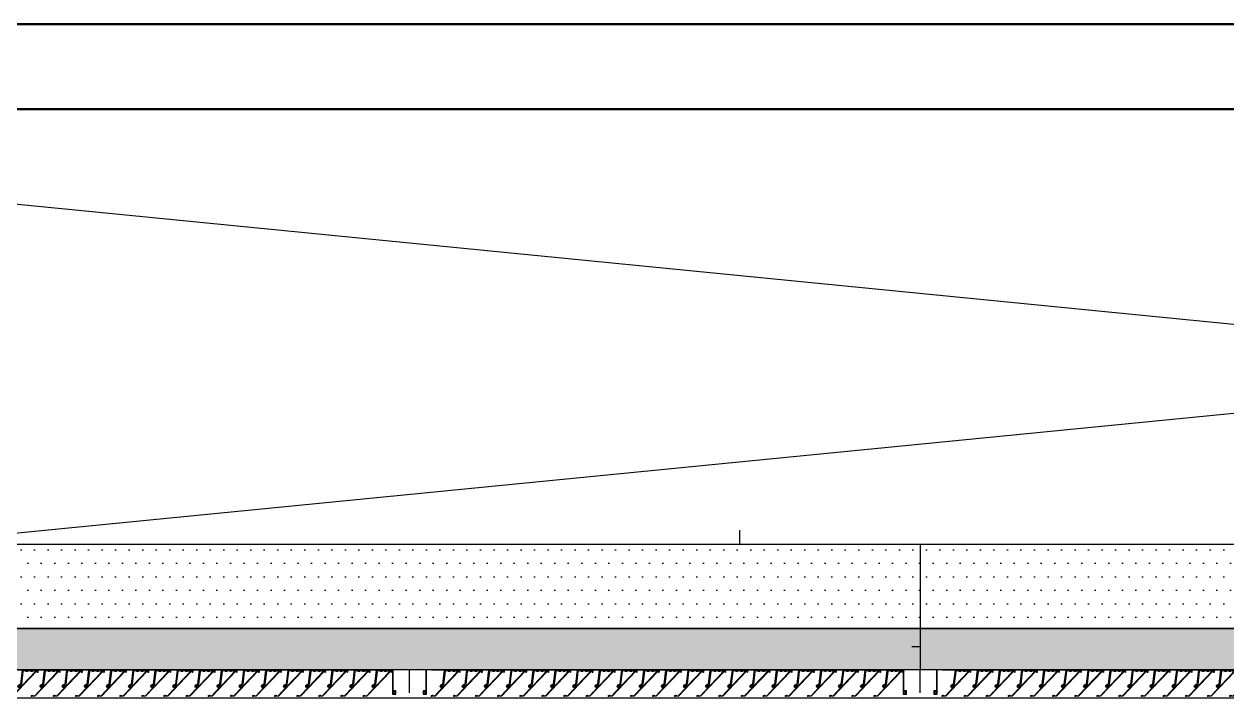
# Model space of a CAD drawing. Header units: millimetres. Extents: x -1379 to 1385823, y -4884429 to 548763.
# Drawn here: x 456137 to 459670, y -2341204 to -2339224 of the extents above; entities that cross this region are included whole.
import ezdxf

# ---------------------------------------------------------------- set-up
doc = ezdxf.new("R2010")
doc.units = ezdxf.units.MM
doc.set_wipeout_variables(frame=1)
for name, pattern in [('CENTER', [50.8, 31.75, -6.35, 6.35, -6.35]), ('HIDDEN', [0.375, 0.25, -0.125]), ('XKITLINE00', [0]), ('XKITLINE02', [4, 2, -2])]:
    doc.linetypes.add(name, pattern=pattern)
for name, color, linetype in [('000 - CONCRETE_WALL_HATCH_', 7, 'Continuous'), ('000 - EXISTING_STEEL-STRUCTURE_CUT_COLOR_4', 7, 'Continuous'), ('000 - EXISTING_STEEL-STRUCTURE_HATCH_', 7, 'Continuous'), ('000 - EXISTING_STEEL-STRUCTURE_HIDDEN_', 7, 'HIDDEN'), ('000 - EXISTING_STEEL-STRUCTURE_MAIN_COLOR_1', 7, 'Continuous'), ('000 - EXISTING_STEEL-STRUCTURE_MAIN_COLOR_2', 7, 'Continuous'), ('000 - EXISTING_STEEL-STRUCTURE_MAIN_COLOR_3', 7, 'Continuous'), ('000 - EXISTING_STEEL-STRUCTURE_WIPEOUT_', 7, 'Continuous'), ('010 - ASPG_ACCESSORIES_MAIN_COLOR_1', 7, 'Continuous'), ('010 - ASPG_EXTR_DEF_SUB', 7, 'Continuous'), ('010 - ASPG_EXTR_MAIN_COLOR_2', 7, 'Continuous'), ('010 - ASPG_FASTERN_DEF_SUB', 7, 'Continuous'), ('010 - ASPG_FLASHING_MAIN_COLOR_2', 7, 'Continuous'), ('010 - ASPG_FLASHING_MAIN_COLOR_4', 7, 'Continuous'), ('010 - ASPG_FLASHING_WIPEOUT_', 7, 'Continuous'), ('010 - ASPG_FLASING_WIPEOUT_', 7, 'Continuous'), ('010 - ASPG_FRAMING_CUT_COLOR_4', 7, 'Continuous'), ('010 - ASPG_FRAMING_DEF_SUB', 7, 'Continuous'), ('010 - ASPG_FRAMING_HATCH_', 7, 'Continuous'), ('010 - ASPG_FRAMING_MAIN_COLOR_2', 7, 'Continuous'), ('010 - ASPG_FRAMING_SUB_COLOR_2', 7, 'Continuous'), ('010 - ASPG_FRAMING_WIPEOUT_', 7, 'Continuous'), ('BOLT & SCREW', 7, 'Continuous'), ('Center Line', 7, 'CENTER')]:
    doc.layers.add(name, color=color, linetype=linetype)
doc.layers.add('000 - EXISTING_STEEL-STRUCTURE_DEF_SUB', color=7, linetype='Continuous', plot=False)
for name, color, linetype, lineweight in [('12-GRID', 7, 'CENTER', 13), ('_ _ A-DETL-OPENING', 7, 'Continuous', 25), ('A-COLS-E', 7, 'Continuous', 35), ('A-DETL-THIN', 7, 'Continuous', 25), ('A-FLOR-E', 7, 'Continuous', 35), ('SCREW', 7, 'Continuous', 5), ('WALL-E', 7, 'Continuous', 50)]:
    doc.layers.add(name, color=color, linetype=linetype, lineweight=lineweight)
pattern_1 = [(270, (1257419.24324, -520041.6224), (0.65495992507, -1.1344238721), [0.7562825814, -1.5125651628]), (30, (1257419.24324, -520041.6224), (0.65495992936, 1.1344238696), [0.7562825814, -1.5125651628]), (330, (1257419.24324, -520041.6224), (1.30991985442, -2.48e-09), [-1.5125651628, 0.7562825814])]
pattern_2 = [(315, (1257419.4929, -520021.6224), (1.3369313545, 1.3369313545), []), (45, (1257419.4929, -520021.6224), (-1.3369313545, 1.3369313545), [])]
pattern_3 = [(270, (1257419.4425, -520043.9224), (0.65495992507, -1.1344238721), [0.7562825814, -1.5125651628]), (30, (1257419.4425, -520043.9224), (0.65495992936, 1.1344238696), [0.7562825814, -1.5125651628]), (330, (1257419.4425, -520043.9224), (1.30991985442, -2.48e-09), [-1.5125651628, 0.7562825814])]
pattern_4 = [(315, (1257419.1929, -520023.9224), (1.3369313545, 1.3369313545), []), (45, (1257419.1929, -520023.9224), (-1.3369313545, 1.3369313545), [])]

# ---------------------------------------------------------------- blocks, each defined once
blk = doc.blocks.new('*U3530')
at = {"layer": '12-GRID', "color": 7, "linetype": 'CENTER'}
for p, q in [((0, -6.2), (0, 2.2)), ((-4.2, -2), (4.2, -2))]:
    blk.add_line(p, q, dxfattribs=at)
at = {"layer": 'BOLT & SCREW', "color": 7}
for p, q in [((-0.6, -1.8), (-1.8, -1.6)), ((-0.6, -2.2), (-1.8, -2.4)), ((-0.5, -1.8), (-0.9, -1.6)), ((-0.5, -2.2), (-0.9, -2.4)), ((-0.2, -1.4), (-0.4, -0.2)), ((-0.2, -1.5), (-0.4, -1.1)), ((-0.2, -2.5), (-0.4, -2.9)), ((-0.2, -2.6), (-0.4, -3.8)), ((0.2, -1.4), (0.4, -0.2)), ((0.2, -1.5), (0.4, -1.1)), ((0.4, -2.9), (0.2, -2.5)), ((0.2, -2.6), (0.4, -3.8)), ((0.5, -1.8), (0.9, -1.6)), ((0.5, -2.2), (0.9, -2.4)), ((0.6, -1.8), (1.8, -1.6)), ((0.6, -2.2), (1.8, -2.4))]:
    blk.add_line(p, q, dxfattribs=at)
for points in [[(-1.8, -1.6), (-0.9, -1.6, 0.414214), (-0.4, -1.1), (-0.4, -0.2), (0.4, -0.2), (0.4, -1.1, 0.414214), (0.9, -1.6), (1.8, -1.6), (1.8, -2.4), (0.9, -2.4, 0.414214), (0.4, -2.9), (0.4, -3.8), (-0.4, -3.8), (-0.4, -2.9, 0.414214), (-0.9, -2.4), (-1.8, -2.4)], [(0.2, -2.5, -0.414214), (0.5, -2.2), (0.6, -2.2), (0.6, -1.8), (0.5, -1.8, -0.414214), (0.2, -1.5), (0.2, -1.4), (-0.2, -1.4), (-0.2, -1.5, -0.414214), (-0.5, -1.8), (-0.6, -1.8), (-0.6, -2.2), (-0.5, -2.2, -0.414214), (-0.2, -2.5), (-0.2, -2.6), (0.2, -2.6)]]:
    blk.add_lwpolyline(points, format="xyb", close=True, dxfattribs=at)
blk.add_circle((0, -2), 3.5, dxfattribs=at)
blk = doc.blocks.new('000_ASPG_TYP_FILES_20260218-010703_FRAME_EXTR_')
at = {"layer": '010 - ASPG_FRAMING_HATCH_'}
h = blk.add_hatch(dxfattribs=at)
h.set_pattern_fill('ANSI32', scale=0.1, angle=180)
edge = h.paths.add_edge_path()
edge.add_line((2, 16), (2, 2))
edge.add_line((2, 2), (39.7, 2))
edge.add_arc((39.7, 1.7), 0.3, 0, 90, ccw=False)
edge.add_line((40, 1.7), (40, 0.3))
edge.add_arc((39.7, 0.3), 0.3, -90, 0, ccw=False)
edge.add_line((39.7, 0), (0.3, 0))
edge.add_arc((0.3, 0.3), 0.3, 180, 270, ccw=False)
edge.add_line((0, 0.3), (0, 17.7))
edge.add_arc((0.3, 17.7), 0.3, 90, 180, ccw=False)
edge.add_line((0.3, 18), (22.6, 18))
edge.add_arc((22.6, 18.5), 0.5, 270, 380.2095)
edge.add_arc((26.2, 19.8), 3.35, 182.0638, 200.2095, ccw=False)
edge.add_arc((23.6, 19.7), 0.76, 2.0638, 182.0638, ccw=False)
edge.add_arc((26.2, 19.8), 1.83, 182.0638, 447.9362)
edge.add_arc((26.3, 22.4), 0.76, 87.9362, 267.9362, ccw=False)
edge.add_arc((26.2, 19.8), 3.35, 69.7905, 87.9362, ccw=False)
edge.add_arc((27.5, 23.4), 0.5, 249.7905, 360)
edge.add_line((28, 23.4), (28, 26.7))
edge.add_line((28, 26.7), (28.5, 27.2))
edge.add_line((28.5, 27.2), (28, 27.7))
edge.add_line((28, 27.7), (28, 38.6))
edge.add_line((28, 38.6), (28.5, 39.1))
edge.add_line((28.5, 39.1), (28, 39.6))
edge.add_line((28, 39.6), (28, 42.9))
edge.add_arc((27.5, 42.9), 0.5, 0, 110.2095)
edge.add_arc((26.2, 46.5), 3.35, 272.0638, 290.2095, ccw=False)
edge.add_arc((26.3, 43.9), 0.76, 92.0638, 272.0638, ccw=False)
edge.add_arc((26.2, 46.5), 1.83, 272.0638, 537.9362)
edge.add_arc((23.6, 46.6), 0.76, 177.9362, 357.9362, ccw=False)
edge.add_arc((26.2, 46.5), 3.35, 159.7905, 177.9362, ccw=False)
edge.add_arc((22.6, 47.8), 0.5, 339.7905, 450)
edge.add_line((22.6, 48.3), (0.3, 48.3))
edge.add_arc((0.3, 48.6), 0.3, 180, 270, ccw=False)
edge.add_line((0, 48.6), (0, 60))
edge.add_arc((0.3, 60), 0.3, 90, 180, ccw=False)
edge.add_line((0.3, 60.3), (5, 60.3))
edge.add_line((5, 60.3), (5, 65))
edge.add_arc((5.3, 65), 0.3, 90, 180, ccw=False)
edge.add_line((5.3, 65.3), (30, 65.3))
edge.add_line((30, 65.3), (30, 63.6))
edge.add_arc((29.7, 63.6), 0.3, -90, 0, ccw=False)
edge.add_line((29.7, 63.3), (7.3, 63.3))
edge.add_arc((7.3, 63), 0.3, 90, 180)
edge.add_line((7, 63), (7, 58.3))
edge.add_line((7, 58.3), (2.3, 58.3))
edge.add_arc((2.3, 58), 0.3, 90, 180)
edge.add_line((2, 58), (2, 50.6))
edge.add_arc((2.3, 50.6), 0.3, 180, 270)
edge.add_line((2.3, 50.3), (29.7, 50.3))
edge.add_arc((29.7, 50), 0.3, 0, 90, ccw=False)
edge.add_line((30, 50), (30, 26.7))
edge.add_line((30, 26.7), (30, 16.3))
edge.add_arc((29.7, 16.3), 0.3, -90, 0, ccw=False)
edge.add_line((29.7, 16), (2, 16))
at = {"layer": '010 - ASPG_FRAMING_CUT_COLOR_4', "color": 7}
blk.add_lwpolyline([(2, 16), (2, 2), (39.7, 2, -0.414214), (40, 1.7), (40, 0.3, -0.414214), (39.7, 0), (0.3, 0, -0.414214), (0, 0.3), (0, 17.7, -0.414214), (0.3, 18), (22.6, 18, 0.52173), (23, 18.7, -0.079342), (22.8, 19.7, -1), (24.3, 19.8, 2.296346), (26.2, 21.7, -1), (26.3, 23.2, -0.079342), (27.3, 23, 0.52173), (28, 23.4), (28, 26.7), (28.5, 27.2), (28, 27.7), (28, 38.6), (28.5, 39.1), (28, 39.6), (28, 42.9, 0.52173), (27.3, 43.3, -0.079342), (26.3, 43.1, -1), (26.2, 44.6, 2.296346), (24.3, 46.5, -1), (22.8, 46.6, -0.079342), (23, 47.6, 0.52173), (22.6, 48.3), (0.3, 48.3, -0.414214), (0, 48.6), (0, 60, -0.414214), (0.3, 60.3), (5, 60.3), (5, 65, -0.414214), (5.3, 65.3), (30, 65.3), (30, 63.6, -0.414214), (29.7, 63.3), (7.3, 63.3, 0.414214), (7, 63), (7, 58.3), (2.3, 58.3, 0.414214), (2, 58), (2, 50.6, 0.414214), (2.3, 50.3), (29.7, 50.3, -0.414214), (30, 50), (30, 26.7), (30, 16.3, -0.414214), (29.7, 16)], format="xyb", close=True, dxfattribs=at)
at = {"color": 7}
for p in [(26.2, 48.5), (26.2, 21.8)]:
    blk.add_blockref('*U3530', p, dxfattribs=at)
blk = doc.blocks.new('*U3143')
at = {"layer": '010 - ASPG_FRAMING_HATCH_', "transparency": 33554585}
h = blk.add_hatch(dxfattribs=at)
h.set_pattern_fill('ANSI32', scale=0.25)
edge = h.paths.add_edge_path()
edge.add_line((2, -50), (2, -75))
edge.add_line((2, -75), (0, -75))
edge.add_line((0, -75), (0, -49))
edge.add_arc((1, -49), 1, 90, 180, ccw=False)
edge.add_line((1, -48), (63, -48))
edge.add_arc((63, -47), 1, 270, 360)
edge.add_line((64, -47), (64, 47))
edge.add_arc((63, 47), 1, 0, 90)
edge.add_line((63, 48), (1, 48))
edge.add_arc((1, 49), 1, 180, 270, ccw=False)
edge.add_line((0, 49), (0, 75))
edge.add_line((0, 75), (2, 75))
edge.add_line((2, 75), (2, 50))
edge.add_line((2, 50), (141, 50))
edge.add_line((141, 50), (141, 41))
edge.add_arc((140, 41), 1, 270, 360, ccw=False)
edge.add_line((140, 40), (132, 40))
edge.add_arc((132, 41), 1, 180, 270, ccw=False)
edge.add_line((131, 41), (131, 47))
edge.add_arc((130, 47), 1, 0, 90)
edge.add_line((130, 48), (67, 48))
edge.add_arc((67, 47), 1, 90, 180)
edge.add_line((66, 47), (66, -47))
edge.add_arc((67, -47), 1, 180, 270)
edge.add_line((67, -48), (130, -48))
edge.add_arc((130, -47), 1, 270, 360)
edge.add_line((131, -47), (131, -41))
edge.add_arc((132, -41), 1, 90, 180, ccw=False)
edge.add_line((132, -40), (140, -40))
edge.add_arc((140, -41), 1, 0, 90, ccw=False)
edge.add_line((141, -41), (141, -50))
edge.add_line((141, -50), (2, -50))
h.paths.add_polyline_path([(139, 48), (139, 42), (133, 42), (133, 48)], flags=16)
h.paths.add_polyline_path([(139, -48), (139, -42), (133, -42), (133, -48)], flags=16)
at = {"layer": '010 - ASPG_FRAMING_HATCH_'}
h = blk.add_hatch(dxfattribs=at)
h.set_pattern_fill('ANSI37', scale=0.595498, angle=-90)
h.set_pattern_definition(pattern_4)
edge = h.paths.add_edge_path()
edge.add_ellipse((11.5, 55), major_axis=(0, -5), ratio=0.644482, start_angle=180, end_angle=360, ccw=False)
edge.add_line((11.5, 60), (2, 60))
edge.add_arc((-7.9, 55), 11.1, -26.7963, 26.7963, ccw=False)
edge.add_line((2, 50), (11.5, 50))
h = blk.add_hatch(dxfattribs=at)
h.set_pattern_fill('HONEY', scale=0.238199, angle=-90)
h.set_pattern_definition(pattern_3)
edge = h.paths.add_edge_path()
edge.add_ellipse((11.8, 55), major_axis=(0, -5), ratio=0.644482, start_angle=0, end_angle=360, ccw=False)
h = blk.add_hatch(dxfattribs=at)
h.set_pattern_fill('HONEY', scale=0.238199, angle=-90)
h.set_pattern_definition(pattern_1)
edge = h.paths.add_edge_path()
edge.add_ellipse((57.5, 55), major_axis=(0, -5), ratio=0.644482, start_angle=0, end_angle=360)
h = blk.add_hatch(dxfattribs=at)
h.set_pattern_fill('ANSI37', scale=0.595498, angle=-90)
h.set_pattern_definition(pattern_2)
edge = h.paths.add_edge_path()
edge.add_ellipse((57.8, 55), major_axis=(0, -5), ratio=0.644482, start_angle=0, end_angle=180)
edge.add_line((57.8, 60), (62, 60))
edge.add_arc((62, 60.3), 0.3, -90, 0)
edge.add_line((62.3, 60.3), (62.3, 61))
edge.add_line((62.3, 61), (61.8, 61.5))
edge.add_line((61.8, 61.5), (62.3, 62))
edge.add_line((62.3, 62), (61.8, 62.5))
edge.add_line((61.8, 62.5), (62.3, 63))
edge.add_line((62.3, 63), (61.8, 63.5))
edge.add_line((61.8, 63.5), (62.3, 64))
edge.add_line((62.3, 64), (62.3, 65))
edge.add_line((62.3, 65), (63.3, 65))
edge.add_line((63.3, 65), (63.8, 65.5))
edge.add_line((63.8, 65.5), (64.3, 65))
edge.add_line((64.3, 65), (64.8, 65.5))
edge.add_line((64.8, 65.5), (65.3, 65))
edge.add_line((65.3, 65), (65.8, 65.5))
edge.add_line((65.8, 65.5), (66.3, 65))
edge.add_line((66.3, 65), (67, 65))
edge.add_arc((67, 65.3), 0.3, -90, 0)
edge.add_line((67.3, 65.3), (67.3, 60))
edge.add_arc((77.2, 55), 11.1, 153.2037, 206.7963)
edge.add_line((67.3, 50), (57.8, 50))
h = blk.add_hatch(dxfattribs=at)
h.set_pattern_fill('ANSI37', scale=0.595498, angle=-90)
h.set_pattern_definition(pattern_4)
edge = h.paths.add_edge_path()
edge.add_ellipse((11.5, -55), major_axis=(0, 5), ratio=0.644482, start_angle=0, end_angle=180)
edge.add_line((11.5, -60), (2, -60))
edge.add_arc((-7.9, -55), 11.1, 333.2037, 386.7963)
edge.add_line((2, -50), (11.5, -50))
h = blk.add_hatch(dxfattribs=at)
h.set_pattern_fill('HONEY', scale=0.238199, angle=-90)
h.set_pattern_definition(pattern_3)
edge = h.paths.add_edge_path()
edge.add_ellipse((11.8, -55), major_axis=(0, 5), ratio=0.644482, start_angle=0, end_angle=360)
h = blk.add_hatch(dxfattribs=at)
h.set_pattern_fill('HONEY', scale=0.238199, angle=-90)
h.set_pattern_definition(pattern_1)
edge = h.paths.add_edge_path()
edge.add_ellipse((57.5, -55), major_axis=(0, 5), ratio=0.644482, start_angle=0, end_angle=360, ccw=False)
h = blk.add_hatch(dxfattribs=at)
h.set_pattern_fill('ANSI37', scale=0.595498, angle=-90)
h.set_pattern_definition(pattern_2)
edge = h.paths.add_edge_path()
edge.add_ellipse((57.8, -55), major_axis=(0, 5), ratio=0.644482, start_angle=180, end_angle=360, ccw=False)
edge.add_line((57.8, -60), (62, -60))
edge.add_arc((62, -60.3), 0.3, 360, 450, ccw=False)
edge.add_line((62.3, -60.3), (62.3, -61))
edge.add_line((62.3, -61), (61.8, -61.5))
edge.add_line((61.8, -61.5), (62.3, -62))
edge.add_line((62.3, -62), (61.8, -62.5))
edge.add_line((61.8, -62.5), (62.3, -63))
edge.add_line((62.3, -63), (61.8, -63.5))
edge.add_line((61.8, -63.5), (62.3, -64))
edge.add_line((62.3, -64), (62.3, -65))
edge.add_line((62.3, -65), (63.3, -65))
edge.add_line((63.3, -65), (63.8, -65.5))
edge.add_line((63.8, -65.5), (64.3, -65))
edge.add_line((64.3, -65), (64.8, -65.5))
edge.add_line((64.8, -65.5), (65.3, -65))
edge.add_line((65.3, -65), (65.8, -65.5))
edge.add_line((65.8, -65.5), (66.3, -65))
edge.add_line((66.3, -65), (67, -65))
edge.add_arc((67, -65.3), 0.3, 360, 450, ccw=False)
edge.add_line((67.3, -65.3), (67.3, -60))
edge.add_arc((77.2, -55), 11.1, 153.2037, 206.7963, ccw=False)
edge.add_line((67.3, -50), (57.8, -50))
at = {"layer": '010 - ASPG_FASTERN_DEF_SUB', "color": 7}
blk.add_point((0, 0), dxfattribs=at)
at = {"layer": '010 - ASPG_FRAMING_CUT_COLOR_4', "color": 7}
blk.add_lwpolyline([(2, -50), (2, -75), (0, -75), (0, -49, -0.414214), (1, -48), (63, -48, 0.414214), (64, -47), (64, 47, 0.414214), (63, 48), (1, 48, -0.414214), (0, 49), (0, 75), (2, 75), (2, 50), (141, 50), (141, 41, -0.414214), (140, 40), (132, 40, -0.414214), (131, 41), (131, 47, 0.414214), (130, 48), (67, 48, 0.414214), (66, 47), (66, -47, 0.414214), (67, -48), (130, -48, 0.414214), (131, -47), (131, -41, -0.414214), (132, -40), (140, -40, -0.414214), (141, -41), (141, -50)], format="xyb", close=True, dxfattribs=at)
for points in [[(139, 48), (139, 42), (133, 42), (133, 48)], [(139, -48), (139, -42), (133, -42), (133, -48)]]:
    blk.add_lwpolyline(points, close=True, dxfattribs=at)
at = {"layer": '010 - ASPG_FRAMING_DEF_SUB', "color": 7, "transparency": 33554508}
blk.add_line((136.5, 0), (-4.5, 0), dxfattribs=at)
at = {"layer": '010 - ASPG_FRAMING_DEF_SUB', "color": 7, "transparency": 33554457}
for points in [[(2, 50), (15, 50), (15, 60), (2, 60)], [(54.3, 50), (67.3, 50), (67.3, 65.5), (54.3, 65.5)], [(2, -50), (15, -50), (15, -60), (2, -60)], [(54.3, -50), (67.3, -50), (67.3, -65.5), (54.3, -65.5)]]:
    blk.add_lwpolyline(points, close=True, dxfattribs=at)
at = {"layer": '010 - ASPG_FRAMING_SUB_COLOR_2', "color": 7}
for points in [[(11.8, 50), (2, 50, 0.238199), (2, 60), (11.8, 60)], [(57.5, 50), (67.3, 50, -0.238199), (67.3, 60), (67.3, 65.3, -0.414214), (67, 65), (66.3, 65), (65.8, 65.5), (65.3, 65), (64.8, 65.5), (64.3, 65), (63.8, 65.5), (63.3, 65), (62.3, 65), (62.3, 64), (61.8, 63.5), (62.3, 63), (61.8, 62.5), (62.3, 62), (61.8, 61.5), (62.3, 61), (62.3, 60.3, -0.414214), (62, 60), (57.5, 60)], [(11.8, -50), (2, -50, -0.238199), (2, -60), (11.8, -60)], [(57.5, -50), (67.3, -50, 0.238199), (67.3, -60), (67.3, -65.3, 0.414214), (67, -65), (66.3, -65), (65.8, -65.5), (65.3, -65), (64.8, -65.5), (64.3, -65), (63.8, -65.5), (63.3, -65), (62.3, -65), (62.3, -64), (61.8, -63.5), (62.3, -63), (61.8, -62.5), (62.3, -62), (61.8, -61.5), (62.3, -61), (62.3, -60.3, 0.414214), (62, -60), (57.5, -60)]]:
    blk.add_lwpolyline(points, format="xyb", dxfattribs=at)
at = {"layer": '010 - ASPG_FRAMING_SUB_COLOR_2', "color": 7, "extrusion": (0, 0, -1)}
for centre, major_axis in [((11.8, 55), (0, -5)), ((57.5, -55), (0, 5))]:
    blk.add_ellipse(centre, major_axis=major_axis, ratio=0.644482, dxfattribs=at)
at = {"layer": '010 - ASPG_FRAMING_SUB_COLOR_2', "color": 7}
for centre, major_axis in [((57.5, 55), (0, -5)), ((11.8, -55), (0, 5))]:
    blk.add_ellipse(centre, major_axis=major_axis, ratio=0.644482, dxfattribs=at)
blk = doc.blocks.new('PZG35-9D5')
at = {"layer": 'Center Line', "color": 7}
blk.add_line((0, 3.7), (0, -10.5), dxfattribs=at)
at = {"layer": 'SCREW', "color": 7}
for p, q in [((-1.4, 0), (-1.4, -1.1)), ((1.4, 0), (1.4, -0.6)), ((-1.9, -1.4), (1.9, -0.9)), ((-1.9, -1.4), (-1.4, -1.1)), ((-1.9, -1.4), (-1.4, -1.7)), ((-1.9, -2.7), (1.9, -2.2)), ((-1.9, -2.7), (-1.4, -2.4)), ((-1.9, -2.7), (-1.4, -3)), ((-1.9, -4), (-1.4, -3.7)), ((-1.9, -4), (-1, -3.9)), ((-1.9, -4), (-1.4, -4.3)), ((-1.4, -1.1), (1.4, -0.6)), ((-1.4, -1.7), (1.4, -1.2)), ((-1.4, -1.7), (-1.4, -2.4)), ((-1.4, -2.4), (1.4, -1.9)), ((-1.4, -3), (1.4, -2.5)), ((-1.4, -3), (-1.4, -3.7)), ((-1.4, -3.7), (-0.8, -3.6)), ((-1.4, -4.3), (-1.4, -8.1)), ((-1.4, -4.3), (-1.2, -4.3)), ((0, -9.5), (-1.4, -8.1)), ((0, -9.5), (1.4, -8.1)), ((0.6, -3.3), (1.4, -3.2)), ((0.7, -3.7), (1.9, -3.5)), ((0.7, -3.9), (1.4, -3.8)), ((0.7, -4.6), (1.4, -4.5)), ((0.7, -5), (1.9, -4.8)), ((0.7, -5.2), (1.4, -5.1)), ((1.9, -0.9), (1.4, -0.6)), ((1.9, -0.9), (1.4, -1.2)), ((1.4, -1.2), (1.4, -1.9)), ((1.9, -2.2), (1.4, -1.9)), ((1.9, -2.2), (1.4, -2.5)), ((1.4, -2.5), (1.4, -3.2)), ((1.9, -3.5), (1.4, -3.2)), ((1.9, -3.5), (1.4, -3.8)), ((1.4, -3.8), (1.4, -4.5)), ((1.9, -4.8), (1.4, -4.5)), ((1.9, -4.8), (1.4, -5.1)), ((1.4, -5.1), (1.4, -8.1))]:
    blk.add_line(p, q, dxfattribs=at)
blk.add_lwpolyline([(0, -9.5), (0.7, -5.2), (0.7, -3.6, 0.417657), (0.4, -3.3, 0.108102), (-0.8, -3.6), (-1.4, -4.7)], format="xyb", dxfattribs=at)
blk = doc.blocks.new('*U3139')
at = {"layer": 'SCREW', "color": 7}
blk.add_lwpolyline([(3, 1.8, 0.09906), (0.8, 2.5), (0.8, 2.3), (-0.8, 2.3), (-0.8, 2.5, 0.09906), (-3, 1.8, 0.266588), (-3.5, 1), (-3.5, 0.2, 0.414214), (-3.3, 0), (3.3, 0, 0.414214), (3.5, 0.2), (3.5, 1, 0.266588)], format="xyb", close=True, dxfattribs=at)
blk.add_blockref('PZG35-9D5', (0, 0), dxfattribs=at)
blk = doc.blocks.new('*U3144')
at = {"color": 7}
blk.add_point((0, 0), dxfattribs=at)
at = {"layer": '010 - ASPG_ACCESSORIES_MAIN_COLOR_1', "color": 7}
blk.add_lwpolyline([(-39.7, -0.6, 0.414214), (-40, -0.9), (-40, -7.4, 0.57735), (-39.7, -7.6), (-36.6, -5.8, 0.767327), (-36.8, -5.3), (-37.9, -5.3, -0.414214), (-38.2, -5), (-38.2, -2.8, -0.414214), (-38, -2.6), (-32.2, -2.6, -0.388879), (-32, -2.8), (-31.8, -4.3, 0.388879), (-31.3, -4.8), (-30.3, -4.8, 0.414214), (-30, -4.5), (-30, -2.9, -0.414214), (-29.7, -2.6), (0.4, -2.6, -0.378969), (3.4, -5.2), (8, -42.5, 0.446593), (11.6, -45.1, -0.489802), (16.1, -48.7), (16.1, -49.4, -0.18248), (15.8, -50, -0.267949), (15.3, -50.2, 1.122115), (15.1, -52.3, 0.405004), (18.1, -49.4), (18.1, -48.7, 0.489805), (11.2, -43.1, -0.446597), (9.9, -42.3), (4.9, -0.8, 0.364176), (4.6, -0.6)], format="xyb", close=True, dxfattribs=at)
at = {"layer": '010 - ASPG_EXTR_DEF_SUB', "color": 7}
for p in [(-40, -0.5), (43.4, -76.9), (43.4, -77.5)]:
    blk.add_point(p, dxfattribs=at)
at = {"layer": '010 - ASPG_EXTR_MAIN_COLOR_2', "color": 7}
blk.add_lwpolyline([(11.4, -48.2), (11.5, -47.4), (12.2, -47.6), (12.3, -46.8, -0.535538), (14.2, -49.2, 0.991572), (15.7, -49.6, 1.157025), (8.8, -48.8, -0.688558), (8.3, -49), (-17.1, -22.2), (-32.3, -6.1), (-32.3, -2.9, 0.414312), (-32.6, -2.6), (-37.5, -2.6, 0.414116), (-37.8, -2.9), (-37.8, -4.3, 0.414214), (-37.5, -4.6), (-36, -4.6, -0.205895), (-35.8, -4.7), (33.2, -77.5), (43.1, -77.5, 0.668179), (43.4, -77), (40.5, -74.2, 0.668179), (40, -74.4), (40, -76), (33.9, -76), (11.9, -52.8, -0.558354), (12.1, -52, 0.766275), (12, -50.4, -0.438583), (10.7, -48.1)], format="xyb", close=True, dxfattribs=at)
at = {"layer": 'SCREW', "color": 7, "rotation": 180}
for p in [(-21.6, -2.5), (-8.2, -2.5)]:
    blk.add_blockref('*U3139', p, dxfattribs=at)
blk = doc.blocks.new('*U3053')
at = {"color": 7}
blk.add_wipeout([(1440, 4), (60, 4), (60, 69.3), (1440, 69.3)], dxfattribs=at).dxf.layer = '010 - ASPG_FRAMING_WIPEOUT_'
blk.add_point((60, 69.5), dxfattribs=at)
at = {"layer": '010 - ASPG_FRAMING_MAIN_COLOR_2', "color": 7}
blk.add_lwpolyline([(1410, 69.3), (90, 69.3), (90, 6), (1410, 6)], close=True, dxfattribs=at)
at = {"layer": '010 - ASPG_FRAMING_SUB_COLOR_2', "color": 7}
for points in [[(1440, 4), (60, 4), (60, 69.3), (1440, 69.3)], [(60, 2), (60, 4), (1440, 4), (1440, 2)]]:
    blk.add_lwpolyline(points, close=True, dxfattribs=at)
at = {"color": 7, "xscale": -1, "rotation": 180}
for p in [(91.8, 69.3), (156.8, 69.3), (221.8, 69.3), (286.8, 69.3), (351.8, 69.3), (416.8, 69.3), (481.8, 69.3), (546.8, 69.3), (611.8, 69.3), (676.8, 69.3), (741.8, 69.3), (806.8, 69.3), (871.8, 69.3), (936.8, 69.3), (1001.8, 69.3), (1066.8, 69.3), (1131.8, 69.3), (1196.8, 69.3), (1261.8, 69.3), (1326.8, 69.3), (1391.8, 69.3)]:
    blk.add_blockref('*U3144', p, dxfattribs=at)
at = {"color": 7, "transparency": 33554559, "xscale": -1, "rotation": 270}
for p in [(0, 0), (1500, 0)]:
    blk.add_blockref('*U3143', p, dxfattribs=at)
at = {"color": 7}
blk.add_blockref('000_ASPG_TYP_FILES_20260218-010703_FRAME_EXTR_', (60, 4), dxfattribs=at)
at = {"color": 7, "xscale": -1}
blk.add_blockref('000_ASPG_TYP_FILES_20260218-010703_FRAME_EXTR_', (1440, 4), dxfattribs=at)
blk = doc.blocks.new('*U2480')
at = {"layer": '000 - EXISTING_STEEL-STRUCTURE_HIDDEN_', "color": 7, "linetype": 'XKITLINE02', "lineweight": 0}
for p, q in [((1772, 80), (1772, 20)), ((1778, 80), (1778, 20)), ((-1785.9, 50), (-1743, 50)), ((-1772, 57), (-1778, 57)), ((-1778, 57), (-1772, 57)), ((-1772, 43), (-1778, 43)), ((-1778, 43), (-1772, 43)), ((-1772, 69.5), (-1767, 69.5)), ((1785.9, 50), (1743, 50)), ((1772, 69.5), (1767, 69.5)), ((1772, 57), (1778, 57)), ((1778, 57), (1772, 57)), ((1772, 43), (1778, 43)), ((1778, 43), (1772, 43)), ((-1772, 30.5), (-1767, 30.5)), ((1772, 30.5), (1767, 30.5))]:
    blk.add_line(p, q, dxfattribs=at)
at = {"layer": '000 - EXISTING_STEEL-STRUCTURE_HIDDEN_', "color": 7, "linetype": 'XKITLINE00', "lineweight": 0}
for p, q in [((-1869, 50), (-1859.7, 50)), ((-1869, 50), (-1859.7, 50)), ((-1855, 64), (-1855, 54.7)), ((-1855, 64), (-1855, 54.7)), ((-1855, 36), (-1855, 45.3)), ((-1855, 36), (-1855, 45.3)), ((-1841, 50), (-1850.3, 50)), ((-1841, 50), (-1850.3, 50)), ((-1709, 50), (-1699.7, 50)), ((-1709, 50), (-1699.7, 50)), ((-1695, 64), (-1695, 54.7)), ((-1695, 64), (-1695, 54.7)), ((-1695, 36), (-1695, 45.3)), ((-1695, 36), (-1695, 45.3)), ((-1681, 50), (-1690.3, 50)), ((-1681, 50), (-1690.3, 50)), ((1681, 50), (1690.3, 50)), ((1681, 50), (1690.3, 50)), ((1695, 64), (1695, 54.7)), ((1695, 64), (1695, 54.7)), ((1695, 36), (1695, 45.3)), ((1695, 36), (1695, 45.3)), ((1709, 50), (1699.7, 50)), ((1709, 50), (1699.7, 50)), ((1841, 50), (1850.3, 50)), ((1841, 50), (1850.3, 50)), ((1855, 64), (1855, 54.7)), ((1855, 64), (1855, 54.7)), ((1855, 36), (1855, 45.3)), ((1855, 36), (1855, 45.3)), ((1869, 50), (1859.7, 50)), ((1869, 50), (1859.7, 50))]:
    blk.add_line(p, q, dxfattribs=at)
at = {"layer": '000 - EXISTING_STEEL-STRUCTURE_MAIN_COLOR_1', "color": 7, "linetype": 'XKITLINE02', "lineweight": 0}
for p, q in [((-1767, 20), (-1767, 80)), ((1767, 20), (1767, 80))]:
    blk.add_line(p, q, dxfattribs=at)
for points in [[(-1772, 20), (-1712, 20), (-1712, 80), (-1772, 80)], [(1772, 20), (1712, 20), (1712, 80), (1772, 80)]]:
    blk.add_lwpolyline(points, dxfattribs=at)
at = {"layer": '000 - EXISTING_STEEL-STRUCTURE_MAIN_COLOR_2', "color": 7, "lineweight": 0}
for p, q in [((-1905, 125), (-1885, 105)), ((-1645, 125), (-1665, 105)), ((1645, 125), (1665, 105)), ((1905, 125), (1885, 105))]:
    blk.add_line(p, q, dxfattribs=at)
at = {"color": 7}
blk.add_wipeout([(-2007.5, 0), (-2007.5, -125), (2007.5, -125), (2007.5, 0)], dxfattribs=at).dxf.layer = '000 - EXISTING_STEEL-STRUCTURE_WIPEOUT_'
at = {"layer": '000 - CONCRETE_WALL_HATCH_'}
h = blk.add_hatch(dxfattribs=at)
h.set_pattern_fill('ANSI32', scale=0.1)
h.set_pattern_definition([(45, (0, -0.0012), (-0.6735192, 0.6735192), []), (45, (0.449, -0.0012), (-0.6735192, 0.6735192), [])])
h.paths.add_polyline_path([(1825, 0), (1825, 8), (1778, 8), (1778, 92), (1825, 92), (1825, 100), (1725, 100), (1725, 92), (1772, 92), (1772, 8), (1725, 8), (1725, 0)])
at = {"layer": '000 - EXISTING_STEEL-STRUCTURE_CUT_COLOR_4', "color": 7, "lineweight": 0}
for points in [[(-1825, 0), (-1825, 8), (-1778, 8), (-1778, 92), (-1825, 92), (-1825, 100), (-1725, 100), (-1725, 92), (-1772, 92), (-1772, 8), (-1725, 8), (-1725, 0)], [(1825, 0), (1825, 8), (1778, 8), (1778, 92), (1825, 92), (1825, 100), (1725, 100), (1725, 92), (1772, 92), (1772, 8), (1725, 8), (1725, 0)]]:
    blk.add_lwpolyline(points, close=True, dxfattribs=at)
at = {"layer": '000 - EXISTING_STEEL-STRUCTURE_DEF_SUB', "color": 7}
blk.add_line((0, -168.2), (0, 168.2), dxfattribs=at)
at = {"layer": '000 - EXISTING_STEEL-STRUCTURE_HATCH_', "color": 7, "linetype": 'XKITLINE02', "lineweight": 0}
for p, q in [((-1778, 0), (-1778, -120)), ((-1772, 0), (-1772, -120)), ((1772, 0), (1772, -120)), ((1778, 0), (1778, -120))]:
    blk.add_line(p, q, dxfattribs=at)
for points in [[(-1725, 0), (-1725, -120), (-1825, -120), (-1825, 0)], [(1725, 0), (1725, -120), (1825, -120), (1825, 0)]]:
    blk.add_lwpolyline(points, dxfattribs=at)
at = {"layer": '000 - EXISTING_STEEL-STRUCTURE_HIDDEN_', "color": 7, "linetype": 'HIDDEN', "lineweight": 0, "ltscale": 5}
for p, q in [((2007.5, -8), (-2007.5, -8)), ((2007.5, -117), (-2007.5, -117))]:
    blk.add_line(p, q, dxfattribs=at)
at = {"layer": '000 - EXISTING_STEEL-STRUCTURE_HIDDEN_', "color": 7, "linetype": 'HIDDEN', "lineweight": 0, "ltscale": 2}
for p, q in [((-1885, -5), (-1905, -25)), ((-1665, -5), (-1645, -25)), ((1665, -5), (1645, -25)), ((1885, -5), (1905, -25))]:
    blk.add_line(p, q, dxfattribs=at)
at = {"layer": '000 - EXISTING_STEEL-STRUCTURE_HIDDEN_', "color": 7, "linetype": 'XKITLINE00', "lineweight": 0}
for p, q in [((-1778, -30), (-1772, -30)), ((-1819, -60), (-1809.7, -60)), ((-1805, -46), (-1805, -55.3)), ((-1805, -74), (-1805, -64.7)), ((-1791, -60), (-1800.3, -60)), ((-1759, -60), (-1749.7, -60)), ((-1745, -46), (-1745, -55.3)), ((-1745, -74), (-1745, -64.7)), ((-1731, -60), (-1740.3, -60)), ((1731, -60), (1740.3, -60)), ((1745, -46), (1745, -55.3)), ((1745, -74), (1745, -64.7)), ((1759, -60), (1749.7, -60)), ((1791, -60), (1800.3, -60)), ((1805, -46), (1805, -55.3)), ((1805, -74), (1805, -64.7)), ((1819, -60), (1809.7, -60))]:
    blk.add_line(p, q, dxfattribs=at)
at = {"layer": '000 - EXISTING_STEEL-STRUCTURE_HIDDEN_', "color": 7, "linetype": 'XKITLINE02', "lineweight": 0}
for p, q in [((1825, 0), (1725, 0)), ((1778, -30), (1772, -30))]:
    blk.add_line(p, q, dxfattribs=at)
at = {"layer": '000 - EXISTING_STEEL-STRUCTURE_HIDDEN_', "color": 7, "linetype": 'HIDDEN', "lineweight": 0, "ltscale": 2}
for points in [[(-1905, 0), (-1905, -25), (-1645, -25), (-1645, 0)], [(-1885, 0), (-1885, -5), (-1665, -5), (-1665, 0)], [(1905, 0), (1905, -25), (1645, -25), (1645, 0)], [(1885, 0), (1885, -5), (1665, -5), (1665, 0)]]:
    blk.add_lwpolyline(points, dxfattribs=at)
at = {"layer": '000 - EXISTING_STEEL-STRUCTURE_MAIN_COLOR_2', "color": 7, "lineweight": 0}
for points in [[(-1645, 0), (-1645, 125), (-1905, 125), (-1905, 0)], [(1645, 0), (1645, 125), (1905, 125), (1905, 0)], [(-1665, 0), (-1665, 105), (-1885, 105), (-1885, 0)], [(1665, 0), (1665, 105), (1885, 105), (1885, 0)]]:
    blk.add_lwpolyline(points, dxfattribs=at)
at = {"layer": '000 - EXISTING_STEEL-STRUCTURE_MAIN_COLOR_3', "color": 7, "lineweight": 0}
blk.add_lwpolyline([(-2007.5, 0), (-2007.5, -125), (2007.5, -125), (2007.5, 0), (-2007.5, 0)], close=True, dxfattribs=at)
blk = doc.blocks.new('C-1-IV01_REV00_20260605-140059_LOPF_ASPG')
at = {"color": 7}
blk.add_blockref('*U2480', (5635, -11715), dxfattribs=at)
at = {"color": 7, "rotation": 180}
blk.add_blockref('*U3053', (7665, -11888), dxfattribs=at)
blk.add_blockref('*U3053', (6165, -11888), dxfattribs=at)
blk.add_blockref('*U3053', (4665, -11888), dxfattribs=at)
blk = doc.blocks.new('DPA_Rectangular - 300 x 300mm-V22-IV01 - ROOF LEVEL PLAN')
at = {"layer": 'A-COLS-E', "color": 7}
blk.add_line((-150, -150), (150, -150), dxfattribs=at)
blk = doc.blocks.new('C-1-IV01-AR-2530-01-B_20260616-231124sadsada')
at = {"layer": '_ _ A-DETL-OPENING', "color": 7}
for p, q in [((16145, -10310), (635, -11840)), ((683.9, -10310), (16195, -11840))]:
    blk.add_line(p, q, dxfattribs=at)
at = {"layer": 'A-DETL-THIN', "color": 7}
for p, q in [((635, -11640), (16195, -11640)), ((16445, -11840), (385, -11840)), ((385, -12040), (16665, -12040))]:
    blk.add_line(p, q, dxfattribs=at)
at = {"layer": 'A-FLOR-E', "color": 7}
for p, q in [((16195, -10060), (635, -10060)), ((635, -10060), (16195, -10060)), ((16445, -10310), (385, -10310)), ((385, -10310), (16445, -10310))]:
    blk.add_line(p, q, dxfattribs=at)
at = {"layer": 'WALL-E', "color": 7}
for p, q in [((635, -10060), (16195, -10060)), ((16195, -10060), (635, -10060)), ((635, -10310), (16195, -10310)), ((16195, -10310), (635, -10310))]:
    blk.add_line(p, q, dxfattribs=at)
at = {"layer": 'A-COLS-E', "color": 7}
blk.add_blockref('DPA_Rectangular - 300 x 300mm-V22-IV01 - ROOF LEVEL PLAN', (5225, -10160), dxfattribs=at)
blk = doc.blocks.new('*U2563')
at = {"color": 7}
blk.add_wipeout([(0, -52), (3000, -52), (3000, -300), (0, -300)], dxfattribs=at).dxf.layer = '010 - ASPG_FLASHING_WIPEOUT_'
at = {"layer": '000 - CONCRETE_WALL_HATCH_'}
h = blk.add_hatch(dxfattribs=at)
h.set_pattern_fill('DOTS', scale=0.5)
h.set_pattern_definition([(0, (0, 0), (19.84375, 39.6875), [0, -39.6875])])
h.paths.add_polyline_path([(0, -52), (3000, -52), (3000, -300), (0, -300)])
at = {"layer": '010 - ASPG_FLASHING_MAIN_COLOR_2', "color": 7}
blk.add_lwpolyline([(0, -52), (3000, -52), (3000, -300), (0, -300)], close=True, dxfattribs=at)
at = {"color": 7}
blk.add_wipeout([(0, 69.3), (3000, 69.3), (3000, -52), (0, -52)], dxfattribs=at).dxf.layer = '010 - ASPG_FLASING_WIPEOUT_'
at = {"layer": '000 - CONCRETE_WALL_HATCH_'}
h = blk.add_hatch(dxfattribs=at)
h.set_pattern_fill('DOTS', scale=0.1)
h.set_pattern_definition([(0, (0, 0), (3.96875, 7.9375), [0, -7.9375])])
h.paths.add_polyline_path([(0, 69.3), (3000, 69.3), (3000, -52), (0, -52)])
at = {"layer": '010 - ASPG_FLASHING_MAIN_COLOR_4', "color": 7}
blk.add_lwpolyline([(0, 69.3), (3000, 69.3), (3000, -52), (0, -52)], close=True, dxfattribs=at)
at = {"layer": 'Defpoints', "color": 7}
blk.add_line((0, 2), (25, 2), dxfattribs=at)
blk.add_line((0, 2), (25, 2), dxfattribs=at)
blk = doc.blocks.new('C-1-IV01_REV00-1_20260617-001839_ASPG_FLASHING')
at = {"color": 7, "rotation": 180}
blk.add_blockref('*U2563', (9165, -11888), dxfattribs=at)
blk.add_blockref('*U2563', (6165, -11888), dxfattribs=at)

msp = doc.modelspace()

# ---------------------------------------------------------------- block references
at = {"color": 7}
msp.add_blockref('C-1-IV01_REV00_20260605-140059_LOPF_ASPG', (452604.3, -2329164.2), dxfattribs=at)

# ---------------------------------------------------------------- next in the draw order: block references
msp.add_blockref('C-1-IV01-AR-2530-01-B_20260616-231124sadsada', (452604.3, -2329164.2), dxfattribs=at)

# ---------------------------------------------------------------- next in the draw order: block references
msp.add_blockref('C-1-IV01_REV00-1_20260617-001839_ASPG_FLASHING', (452604.3, -2329164.2), dxfattribs=at)

doc.saveas('drawing.dxf')
